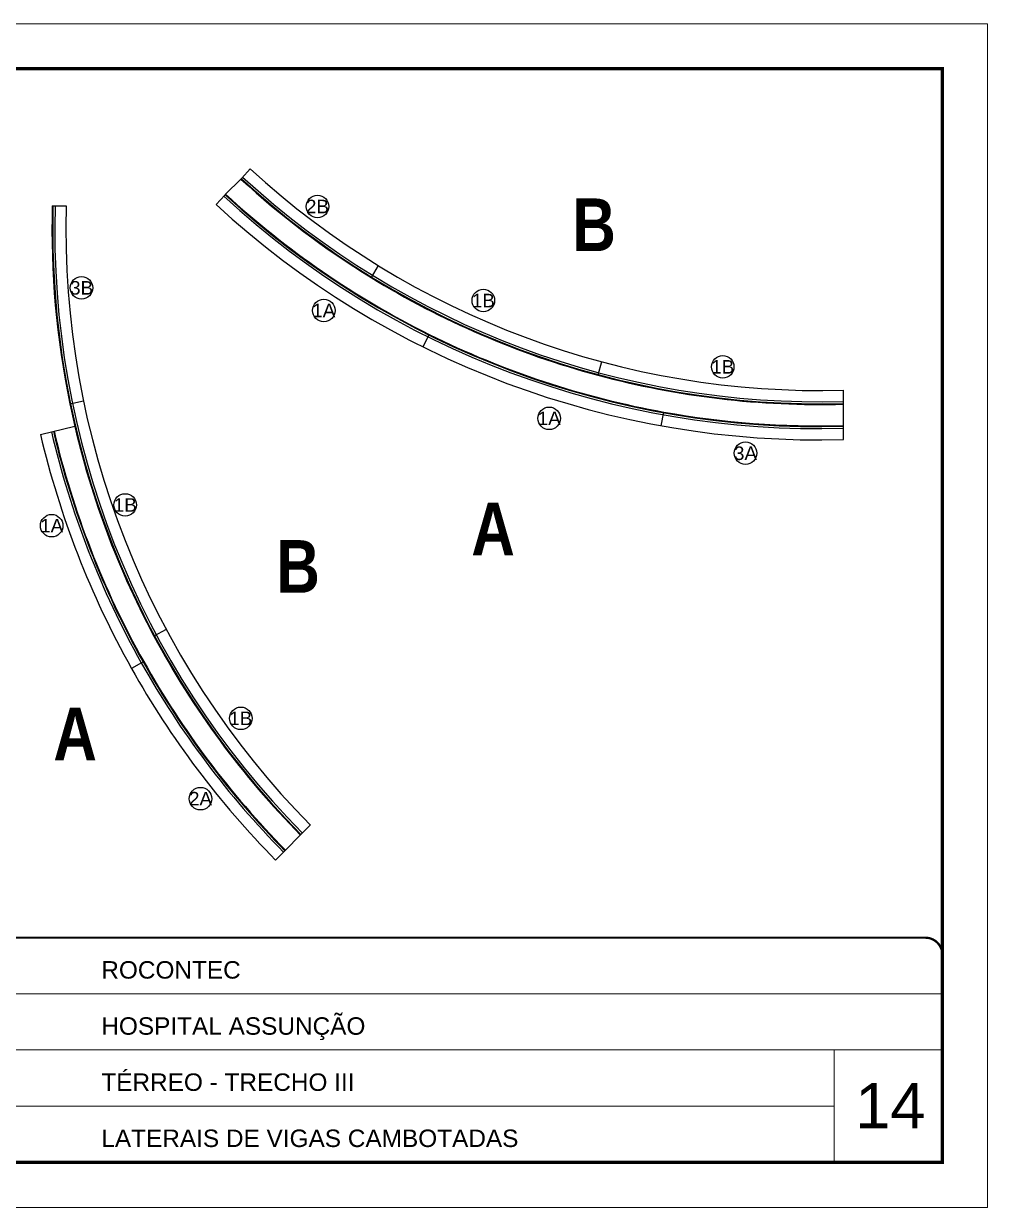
# Model space of a CAD drawing. Extents: x 2582 to 128055, y -26396 to 2611.
# Drawn here: x 4810 to 5665, y -2276 to -1226 of the extents above; entities that cross this region are included whole.
import ezdxf
from ezdxf.enums import TextEntityAlignment as Align

# ---------------------------------------------------------------- set-up
doc = ezdxf.new("R2010")
doc.units = 0
doc.linetypes.add('CONTINUO', pattern=[0])
doc.linetypes.add('DASHED', pattern=[0.75, 0.5, -0.25])
for name, color, linetype, lineweight in [('CARIMBO', 255, 'Continuous', 9), ('Folhas', 255, 'Continuous', 9), ('SARRAFO DE PRESSAO', 251, 'DASHED', 9)]:
    doc.layers.add(name, color=color, linetype=linetype, lineweight=lineweight)
for name, color, linetype in [('detalhes', 4, 'Continuous'), ('Painéis', 200, 'Continuous'), ('Romaneio', 10, 'Continuous')]:
    doc.layers.add(name, color=color, linetype=linetype)
doc.styles.add('ARIAL', font='arial.ttf')
doc.styles.add('TECNICA', font='techb___.ttf', dxfattribs={"height": 10})

# ---------------------------------------------------------------- blocks, each defined once
blk = doc.blocks.new('9999999999')
at = {"color": 30, "linetype": 'CONTINUO'}
for p, q in [((98564.6, 34379.6), (99584, 34379.6)), ((98564.6, 34329.8), (99488, 34329.8)), ((99584, 34329.8), (99488, 34329.8)), ((99488, 34329.8), (99488, 34230.2)), ((98564.6, 34280), (99488, 34280))]:
    blk.add_line(p, q, dxfattribs=at)
at = {"color": 30, "linetype": 'CONTINUO', "const_width": 2}
blk.add_lwpolyline([(99584, 34230.2), (99584, 34414.4, 0.414214), (99569, 34429.4), (98229, 34429.4, 0.414214), (98214, 34414.4), (98214, 34245.2, 0.414214), (98229, 34230.2), (99584, 34230.2)], format="xyb", dxfattribs=at)
at = {"layer": 'Folhas'}
blk.add_lwpolyline([(98139, 34190.2), (99624, 34190.2), (99624, 35240.2), (98139, 35240.2)], close=True, dxfattribs=at)
at = {"layer": 'Folhas', "color": 30, "const_width": 3}
blk.add_lwpolyline([(98214, 34230.2), (99584, 34230.2), (99584, 35200.2), (98214, 35200.2)], close=True, dxfattribs=at)
at = {"color": 7, "linetype": 'Continuous', "ltscale": 5, "style": 'ARIAL'}
for s, height, p in [('ROCONTEC', 15.48, (98837.7, 34393.1)), ('HOSPITAL ASSUNÇÃO', 15.483, (98837.7, 34343.3)), ('TÉRREO - TRECHO III', 15.483, (98837.7, 34293.5)), ('LATERAIS DE VIGAS CAMBOTADAS', 15.483, (98837.7, 34243.7))]:
    blk.add_text(s, height=height, dxfattribs=at).set_placement(p)

msp = doc.modelspace()

# ---------------------------------------------------------------- linework, layer by layer
at = {"layer": 'Painéis'}
for p, q in [((4989.19, -1377.25), (5002.63, -1363.81)), ((4989.19, -1377.25), (4988.34, -1378.1)), ((5537.29, -1551.05), (5537.26, -1594.82)), ((4824.81, -1590.22), (4855.28, -1583.08)), ((5033.52, -1967.89), (5064.34, -1936.84))]:
    msp.add_line(p, q, dxfattribs=at)
at = {"layer": 'Painéis', "linetype": 'ByBlock'}
for p, q in [((5002.63, -1363.81), (5003.48, -1362.97)), ((5003.48, -1362.97), (5011.04, -1354.71)), ((4988.34, -1378.1), (4980.8, -1386.38)), ((4835.38, -1387.38), (4847.78, -1387.38)), ((5124.69, -1440.5), (5118.2, -1451.06)), ((5169.84, -1501.52), (5164.32, -1512.63)), ((5322.76, -1525.8), (5319.55, -1537.77)), ((4850.86, -1563.03), (4863, -1560.51)), ((5375.81, -1582.62), (5378, -1570.41)), ((4936.45, -1763.32), (4925.51, -1769.17)), ((4916.47, -1791.73), (4905.65, -1797.79))]:
    msp.add_line(p, q, dxfattribs=at)
for centre, radius, start, end in [((5516.58, -803.14), 760.59, 227.48916, 238.41395), ((5516.58, -803.14), 759.99, 227.48916, 271.55932), ((5516.58, -803.14), 758.19, 227.48916, 271.56437), ((5516.58, -803.14), 748.19, 227.4931, 271.58577), ((5515.76, -805.25), 779.87, 227.36833, 271.58554), ((5515.76, -805.25), 778.07, 227.36833, 271.58554), ((5515.76, -805.25), 777.47, 227.36833, 243.58137), ((5599.46, -1408.53), 764.37, 178.41332, 191.66131), ((5599.46, -1408.53), 763.77, 178.41332, 224.6427), ((5599.46, -1408.53), 761.97, 178.40957, 224.6427), ((5599.46, -1408.53), 751.97, 178.38841, 224.6427), ((5515.76, -805.25), 789.87, 227.36833, 271.58554), ((5516.58, -803.14), 760.59, 238.41395, 254.98664), ((5515.76, -805.25), 777.47, 243.58137, 259.7944), ((5516.58, -803.14), 760.59, 254.98664, 271.55932), ((5599.46, -1408.53), 764.37, 191.66131, 208.15201), ((5515.76, -805.25), 777.47, 259.7944, 271.58554), ((5603, -1406.69), 799.54, 193.27072, 209.28568), ((5603, -1406.69), 789.54, 193.27162, 209.28568), ((5603, -1406.69), 787.74, 193.27178, 209.28568), ((5603, -1406.69), 787.14, 193.27184, 209.28568), ((5599.46, -1408.53), 764.37, 208.15201, 224.6427), ((5603, -1406.69), 789.54, 209.28568, 224.57284), ((5603, -1406.69), 787.74, 209.28568, 224.57137), ((5603, -1406.69), 787.14, 209.28568, 224.57088), ((5603, -1406.69), 799.54, 209.28568, 224.58086)]:
    msp.add_arc(centre, radius, start, end, dxfattribs=at)
at = {"layer": 'Romaneio', "color": 1, "linetype": 'ByBlock'}
for centre in [(5070.67, -1388.05), (4861.34, -1460.23), (5217.88, -1471.51), (5076.27, -1480.28), (5430.31, -1530.32), (5276.33, -1576.02), (5450.52, -1606.98), (4900.09, -1652.83), (4834.8, -1671.23), (5002.6, -1842.14), (4966.89, -1913.4)]:
    msp.add_circle(centre, 10, dxfattribs=at)

# ---------------------------------------------------------------- block references
at = {"layer": 'SARRAFO DE PRESSAO', "color": 6, "linetype": 'ByBlock'}
msp.add_blockref('9999999999', (-93958.84, -36466.11), dxfattribs=at)

# ---------------------------------------------------------------- texts
at = {"layer": 'CARIMBO', "style": 'ARIAL'}
msp.add_text('14', height=40, dxfattribs=at).set_placement((5547.99, -2205.76))
at = {"layer": 'detalhes', "style": 'TECNICA'}
for s, p in [('B', (5296.85, -1427.69, 0)), ('A', (5207.2, -1697.48, 0)), ('B', (5034.19, -1730.77, 0)), ('A', (4836.3, -1879.28, 0))]:
    msp.add_text(s, height=46.73, dxfattribs=at).set_placement(p)
at = {"layer": 'Romaneio', "color": 255, "linetype": 'ByBlock', "style": 'ARIAL'}
for s, p in [('2B', (5070.67, -1388.05)), ('3B', (4861.34, -1460.23)), ('1B', (5217.88, -1471.51)), ('1A', (5076.27, -1480.28)), ('1B', (5430.31, -1530.32)), ('1A', (5276.33, -1576.02)), ('3A', (5450.52, -1606.98)), ('1B', (4900.09, -1652.83)), ('1A', (4834.8, -1671.23)), ('1B', (5002.6, -1842.14)), ('2A', (4966.89, -1913.4))]:
    msp.add_text(s, height=12, dxfattribs=at).set_placement(p, align=Align.MIDDLE_CENTER)

doc.saveas('drawing.dxf')
